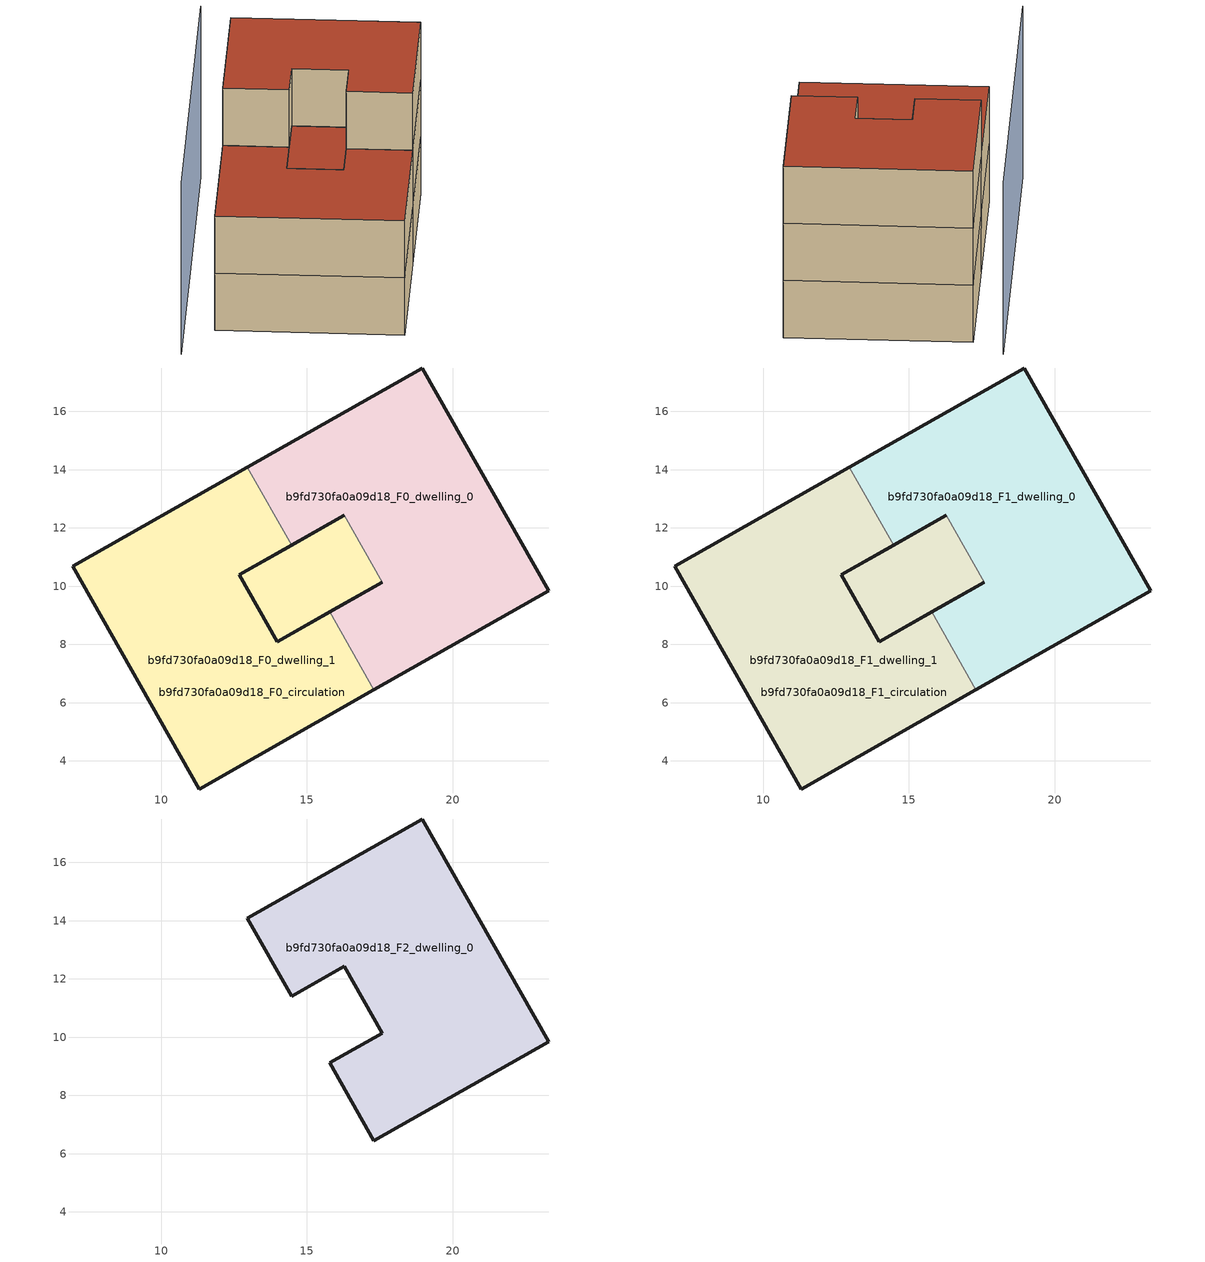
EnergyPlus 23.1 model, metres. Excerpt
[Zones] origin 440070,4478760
b9fd730fa0a09d18_F0_dwelling_0
 floor ground (EU_floor_Construction): 18.95,17.49 23.3,9.85 17.3,6.44 15.78,9.12 17.58,10.14 16.28,12.43 14.48,11.41 12.96,14.09 z0
 wall outside (EU_wall_Construction): 14.48,11.41 16.28,12.43 / 17.58,10.14 15.78,9.12 / 17.3,6.44 23.3,9.85 18.95,17.49 12.96,14.09 z0:3
 wall to b9fd730fa0a09d18_F0_dwelling_1 (EU_wall_Construction): 12.96,14.09 14.48,11.41 / 15.78,9.12 17.3,6.44 z0:3
 wall to b9fd730fa0a09d18_F0_circulation (EU_wall_Construction): 16.28,12.43 17.58,10.14 z0:3
b9fd730fa0a09d18_F0_dwelling_1
 floor ground (EU_floor_Construction): 14.48,11.41 12.68,10.39 13.98,8.1 15.78,9.12 17.3,6.44 11.31,3.04 6.96,10.68 12.96,14.09 z0; 16.28,12.43 17.58,10.14 13.98,8.1 12.68,10.39 14.48,11.41 z0
 wall outside (EU_wall_Construction): 15.78,9.12 13.98,8.1 12.68,10.39 14.48,11.41 / 12.96,14.09 6.96,10.68 11.31,3.04 17.3,6.44 z0:3
b9fd730fa0a09d18_F0_circulation
 floor ground (EU_floor_Construction): 14.48,11.41 12.68,10.39 13.98,8.1 15.78,9.12 17.3,6.44 11.31,3.04 6.96,10.68 12.96,14.09 z0; 16.28,12.43 17.58,10.14 13.98,8.1 12.68,10.39 14.48,11.41 z0
 wall outside (EU_wall_Construction): 16.28,12.43 12.68,10.39 13.98,8.1 17.58,10.14 z0:3
b9fd730fa0a09d18_F1_dwelling_0
 floor to b9fd730fa0a09d18_F0_dwelling_0 (EU_floor_Construction): 18.95,17.49 23.3,9.85 17.3,6.44 15.78,9.12 17.58,10.14 16.28,12.43 14.48,11.41 12.96,14.09 z3
 wall outside (EU_wall_Construction): 14.48,11.41 16.28,12.43 / 17.58,10.14 15.78,9.12 / 17.3,6.44 23.3,9.85 18.95,17.49 12.96,14.09 z3:6
 wall to b9fd730fa0a09d18_F1_dwelling_1 (EU_wall_Construction): 12.96,14.09 14.48,11.41 / 15.78,9.12 17.3,6.44 z3:6
 wall to b9fd730fa0a09d18_F1_circulation (EU_wall_Construction): 16.28,12.43 17.58,10.14 z3:6
b9fd730fa0a09d18_F1_dwelling_1
 floor outside (EU_floor_Construction): 14.48,11.41 12.68,10.39 13.98,8.1 15.78,9.12 17.3,6.44 11.31,3.04 6.96,10.68 12.96,14.09 z3
 floor to b9fd730fa0a09d18_F0_dwelling_1 (EU_floor_Construction): 16.28,12.43 17.58,10.14 13.98,8.1 12.68,10.39 14.48,11.41 z3
 wall outside (EU_wall_Construction): 15.78,9.12 13.98,8.1 12.68,10.39 14.48,11.41 / 12.96,14.09 6.96,10.68 11.31,3.04 17.3,6.44 z3:6
 roof outside (EU_roof_Construction): 17.58,10.14 16.28,12.43 14.48,11.41 12.68,10.39 13.98,8.1 z6; 17.3,6.44 15.78,9.12 13.98,8.1 12.68,10.39 14.48,11.41 12.96,14.09 6.96,10.68 11.31,3.04 z6
b9fd730fa0a09d18_F1_circulation
 floor to b9fd730fa0a09d18_F0_circulation (EU_floor_Construction): 16.28,12.43 17.58,10.14 15.78,9.12 13.98,8.1 12.68,10.39 14.48,11.41 z3; 14.48,11.41 12.68,10.39 13.98,8.1 15.78,9.12 17.3,6.44 11.31,3.04 6.96,10.68 12.96,14.09 z3
 wall outside (EU_wall_Construction): 16.28,12.43 12.68,10.39 13.98,8.1 17.58,10.14 z3:6
 roof outside (EU_roof_Construction): 17.58,10.14 16.28,12.43 14.48,11.41 12.68,10.39 13.98,8.1 z6; 17.3,6.44 15.78,9.12 13.98,8.1 12.68,10.39 14.48,11.41 12.96,14.09 6.96,10.68 11.31,3.04 z6
b9fd730fa0a09d18_F2_dwelling_0
 floor to b9fd730fa0a09d18_F1_dwelling_0 (EU_floor_Construction): 18.95,17.49 23.3,9.85 17.3,6.44 15.78,9.12 17.58,10.14 16.28,12.43 14.48,11.41 12.96,14.09 z6
 wall outside (EU_wall_Construction): 23.3,9.85 18.95,17.49 12.96,14.09 14.48,11.41 16.28,12.43 17.58,10.14 15.78,9.12 17.3,6.44 23.3,9.85 z6:9
 roof outside (EU_roof_Construction): 23.3,9.85 18.95,17.49 12.96,14.09 14.48,11.41 16.28,12.43 17.58,10.14 15.78,9.12 17.3,6.44 z9
shading: 19.16,19.27 4.19,10.73 z0:9
[Building]
EU S2 Campaign: North Axis=0; Terrain=City; Solar Distribution=FullExterior
[Site:Location]
Madrid: Latitude=40.5; Longitude=-3.5; Time Zone=1; Elevation=609
[SizingPeriod:WeatherFileDays]
AnnualSizingPeriod: Begin Month=1; Begin Day of Month=1; End Month=12; End Day of Month=31; Day of Week for Start Day=Monday; Use Weather File Daylight Saving Period=No; Use Weather File Rain and Snow Indicators=No
[MATERIAL]
EU_InternalMass_Material: Roughness=MediumRough; Thickness=0.1; Conductivity=1; Density=1800; Specific Heat=900; Thermal Absorptance=0.9; Solar Absorptance=0.7; Visible Absorptance=0.7
[MATERIAL:NOMASS] Roughness=MediumRough; Thermal Absorptance=0.9; Solar Absorptance=0.7; Visible Absorptance=0.7
Name | Thermal Resistance
EU_wall_NoMass | 0.419739
EU_roof_NoMass | 0.352165
EU_floor_NoMass | 0.608284
[CONSTRUCTION]
EU_wall_Construction: EU_wall_NoMass
EU_roof_Construction: EU_roof_NoMass
EU_floor_Construction: EU_floor_NoMass
EU_InternalMass_Construction: EU_InternalMass_Material
[ZONE] Type=1; Multiplier=1; Ceiling Height=autocalculate; Floor Area=autocalculate; Part of Total Floor Area=Yes
Name | Volume
b9fd730fa0a09d18_F0_dwelling_0 | 165.532
b9fd730fa0a09d18_F1_dwelling_0; b9fd730fa0a09d18_F2_dwelling_0 | 165.531
b9fd730fa0a09d18_F0_dwelling_1; b9fd730fa0a09d18_F1_dwelling_1; b9fd730fa0a09d18_F0_circulation | 198.273
b9fd730fa0a09d18_F1_circulation | 198.274
[INTERNALMASS] Construction=EU_InternalMass_Construction
Name | Zone or ZoneList | Surface Area
b9fd730fa0a09d18_F0_dwelling_0_EU_InternalMass | b9fd730fa0a09d18_F0_dwelling_0 | 55.1771
b9fd730fa0a09d18_F0_dwelling_1_EU_InternalMass | b9fd730fa0a09d18_F0_dwelling_1 | 55.1771
b9fd730fa0a09d18_F1_dwelling_0_EU_InternalMass | b9fd730fa0a09d18_F1_dwelling_0 | 55.1771
b9fd730fa0a09d18_F1_dwelling_1_EU_InternalMass | b9fd730fa0a09d18_F1_dwelling_1 | 55.1771
b9fd730fa0a09d18_F2_dwelling_0_EU_InternalMass | b9fd730fa0a09d18_F2_dwelling_0 | 121.145
[OTHEREQUIPMENT] Fuel Type=Electricity; Design Level Calculation Method=Watts/Area; Power per Zone Floor Area=1; Fraction Latent=0; Fraction Radiant=0; Fraction Lost=0; Carbon Dioxide Generation Rate=0; EndUse Subcategory=EU_Step8_InternalGains
Name | Zone or ZoneList or Space or SpaceList | Schedule
EU_Step8_InternalGain_b9fd730fa0a09d18_F0_dwelling_0_f000 | b9fd730fa0a09d18_F0_dwelling_0 | EU_Step8_GainSchedule_b9fd730fa0a09d18_F0_dwelling_0_f000
EU_Step8_InternalGain_b9fd730fa0a09d18_F0_dwelling_1_f000 | b9fd730fa0a09d18_F0_dwelling_1 | EU_Step8_GainSchedule_b9fd730fa0a09d18_F0_dwelling_1_f000
EU_Step8_InternalGain_b9fd730fa0a09d18_F1_dwelling_0_f000 | b9fd730fa0a09d18_F1_dwelling_0 | EU_Step8_GainSchedule_b9fd730fa0a09d18_F1_dwelling_0_f000
EU_Step8_InternalGain_b9fd730fa0a09d18_F1_dwelling_1_f000 | b9fd730fa0a09d18_F1_dwelling_1 | EU_Step8_GainSchedule_b9fd730fa0a09d18_F1_dwelling_1_f000
EU_Step8_InternalGain_b9fd730fa0a09d18_F2_dwelling_0_f000 | b9fd730fa0a09d18_F2_dwelling_0 | EU_Step8_GainSchedule_b9fd730fa0a09d18_F2_dwelling_0_f000
[ZONEINFILTRATION:DESIGNFLOWRATE] Schedule=EU_AlwaysOn; Design Flow Rate Calculation Method=Flow/Area; Flow Rate per Floor Area=0.0005; Constant Term Coefficient=1; Temperature Term Coefficient=0; Velocity Term Coefficient=0; Velocity Squared Term Coefficient=0
Name | Zone or ZoneList or Space or SpaceList
EU_Circulation_Infiltration_b9fd730fa0a09d18_F0_circulation | b9fd730fa0a09d18_F0_circulation
EU_Circulation_Infiltration_b9fd730fa0a09d18_F1_circulation | b9fd730fa0a09d18_F1_circulation
[ZONEVENTILATION:DESIGNFLOWRATE] Schedule=EU_AlwaysOn; Design Flow Rate Calculation Method=AirChanges/Hour; Air Changes per Hour=0.703302; Ventilation Type=Natural; Fan Pressure Rise=0; Fan Total Efficiency=1; Constant Term Coefficient=1; Temperature Term Coefficient=0; Velocity Term Coefficient=0; Velocity Squared Term Coefficient=0; Minimum Indoor Temperature=-100; Maximum Indoor Temperature=100; Delta Temperature=-100; Minimum Outdoor Temperature=-100; Maximum Outdoor Temperature=100; Maximum Wind Speed=40
Name | Zone or ZoneList or Space or SpaceList
EU_ConstantAir_b9fd730fa0a09d18_F0_dwelling_0 | b9fd730fa0a09d18_F0_dwelling_0
EU_ConstantAir_b9fd730fa0a09d18_F0_dwelling_1 | b9fd730fa0a09d18_F0_dwelling_1
EU_ConstantAir_b9fd730fa0a09d18_F1_dwelling_0 | b9fd730fa0a09d18_F1_dwelling_0
EU_ConstantAir_b9fd730fa0a09d18_F1_dwelling_1 | b9fd730fa0a09d18_F1_dwelling_1
EU_ConstantAir_b9fd730fa0a09d18_F2_dwelling_0 | b9fd730fa0a09d18_F2_dwelling_0
[HVACTEMPLATE:THERMOSTAT] Constant Heating Setpoint=20; Constant Cooling Setpoint=50
EU_HeatOnly_b9fd730fa0a09d18_F0_dwelling_0; EU_HeatOnly_b9fd730fa0a09d18_F0_dwelling_1; EU_HeatOnly_b9fd730fa0a09d18_F1_dwelling_0; EU_HeatOnly_b9fd730fa0a09d18_F1_dwelling_1; EU_HeatOnly_b9fd730fa0a09d18_F2_dwelling_0
[HVACTEMPLATE:ZONE:IDEALLOADSAIRSYSTEM] System Availability Schedule=EU_AlwaysOn; Maximum Heating Supply Air Temperature=50; Minimum Cooling Supply Air Temperature=13; Maximum Heating Supply Air Humidity Ratio=0.0156; Minimum Cooling Supply Air Humidity Ratio=0.0077; Heating Limit=NoLimit; Cooling Limit=NoLimit; Heating Availability Schedule=EU_AlwaysOn; Cooling Availability Schedule=EU_CoolingOff; Dehumidification Control Type=ConstantSensibleHeatRatio; Cooling Sensible Heat Ratio=0.7; Dehumidification Setpoint=60; Humidification Control Type=None; Humidification Setpoint=30; Outdoor Air Method=None; Outdoor Air Flow Rate per Person=0.00944; Outdoor Air Flow Rate per Zone Floor Area=0; Outdoor Air Flow Rate per Zone=0; Demand Controlled Ventilation Type=None; Outdoor Air Economizer Type=NoEconomizer; Heat Recovery Type=None; Sensible Heat Recovery Effectiveness=0.7; Latent Heat Recovery Effectiveness=0.65
Name | Template Thermostat
b9fd730fa0a09d18_F0_dwelling_0 | EU_HeatOnly_b9fd730fa0a09d18_F0_dwelling_0
b9fd730fa0a09d18_F0_dwelling_1 | EU_HeatOnly_b9fd730fa0a09d18_F0_dwelling_1
b9fd730fa0a09d18_F1_dwelling_0 | EU_HeatOnly_b9fd730fa0a09d18_F1_dwelling_0
b9fd730fa0a09d18_F1_dwelling_1 | EU_HeatOnly_b9fd730fa0a09d18_F1_dwelling_1
b9fd730fa0a09d18_F2_dwelling_0 | EU_HeatOnly_b9fd730fa0a09d18_F2_dwelling_0
[SIZING:ZONE] Zone Cooling Design Supply Air Temperature Input Method=SupplyAirTemperature; Zone Cooling Design Supply Air Temperature=13; Zone Heating Design Supply Air Temperature Input Method=SupplyAirTemperature; Zone Heating Design Supply Air Temperature=50; Zone Cooling Design Supply Air Humidity Ratio=0.008; Zone Heating Design Supply Air Humidity Ratio=0.008; Cooling Design Air Flow Method=DesignDay; Cooling Design Air Flow Rate=0; Cooling Minimum Air Flow per Zone Floor Area=0.000762; Cooling Minimum Air Flow=0; Cooling Minimum Air Flow Fraction=0.2; Heating Design Air Flow Method=DesignDay; Heating Design Air Flow Rate=0; Heating Maximum Air Flow per Zone Floor Area=0.002032; Heating Maximum Air Flow=0.141576; Heating Maximum Air Flow Fraction=0.3; Account for Dedicated Outdoor Air System=No; Dedicated Outdoor Air System Control Strategy=NeutralSupplyAir; Dedicated Outdoor Air Low Setpoint Temperature for Design=autosize; Dedicated Outdoor Air High Setpoint Temperature for Design=autosize; Zone Load Sizing Method=Sensible Load Only No Latent Load; Zone Latent Cooling Design Supply Air Humidity Ratio Input Method=HumidityRatioDifference; Zone Cooling Design Supply Air Humidity Ratio Difference=0.005; Zone Latent Heating Design Supply Air Humidity Ratio Input Method=HumidityRatioDifference; Zone Humidification Design Supply Air Humidity Ratio Difference=0.005
b9fd730fa0a09d18_F0_dwelling_0; b9fd730fa0a09d18_F0_dwelling_1; b9fd730fa0a09d18_F1_dwelling_0; b9fd730fa0a09d18_F1_dwelling_1; b9fd730fa0a09d18_F2_dwelling_0
[SCHEDULE:CONSTANT]
Name | Hourly Value
EU_AlwaysOn | 1
EU_CoolingOff | 0
[SCHEDULE:FILE] Column Number=1; Rows to Skip at Top=0; Number of Hours of Data=8760; Column Separator=Comma; Interpolate to Timestep=No; Minutes per Item=60; Adjust Schedule for Daylight Savings=Yes
Name | File
EU_Step8_GainSchedule_b9fd730fa0a09d18_F0_dwelling_0_f000 | ../../schedules/b9fd730fa0a09d18/b9fd730fa0a09d18_F0_dwelling_0_f000_gain.csv
EU_Step8_GainSchedule_b9fd730fa0a09d18_F0_dwelling_1_f000 | ../../schedules/b9fd730fa0a09d18/b9fd730fa0a09d18_F0_dwelling_1_f000_gain.csv
EU_Step8_GainSchedule_b9fd730fa0a09d18_F1_dwelling_0_f000 | ../../schedules/b9fd730fa0a09d18/b9fd730fa0a09d18_F1_dwelling_0_f000_gain.csv
EU_Step8_GainSchedule_b9fd730fa0a09d18_F1_dwelling_1_f000 | ../../schedules/b9fd730fa0a09d18/b9fd730fa0a09d18_F1_dwelling_1_f000_gain.csv
EU_Step8_GainSchedule_b9fd730fa0a09d18_F2_dwelling_0_f000 | ../../schedules/b9fd730fa0a09d18/b9fd730fa0a09d18_F2_dwelling_0_f000_gain.csv
